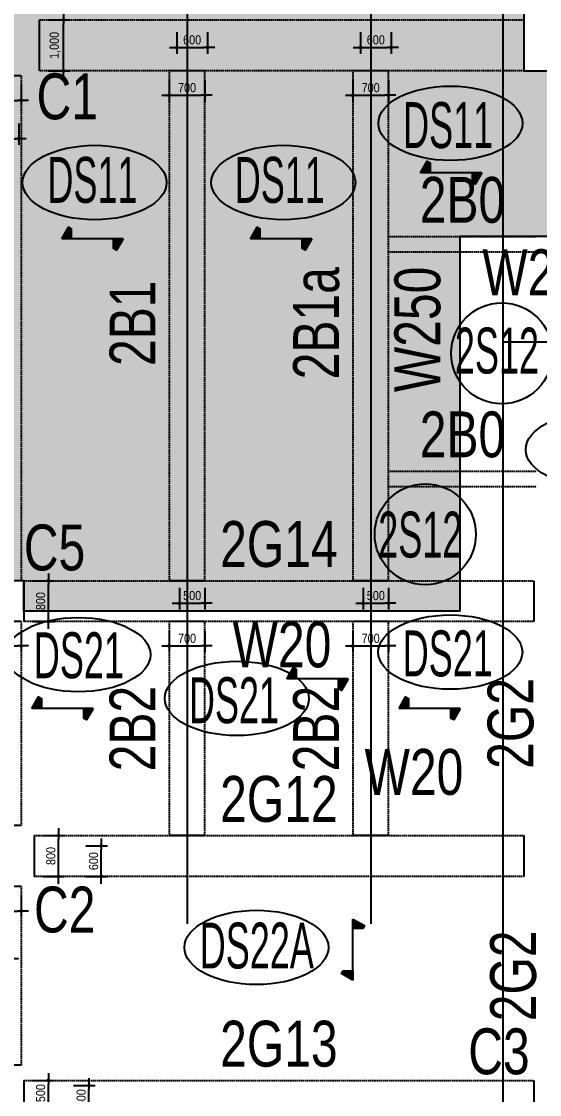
# Model space of a CAD drawing. Header units: millimetres. Extents: x -91198 to 200029, y -144 to 153500.
# Drawn here: x 156707 to 166864, y 107427 to 128474 of the extents above; entities that cross this region are included whole.
import ezdxf
from ezdxf.enums import TextEntityAlignment as Align

# ---------------------------------------------------------------- set-up
doc = ezdxf.new("R2010")
doc.units = ezdxf.units.MM
doc.linetypes.add('HID', pattern=[2.3, 1.5, -0.8])
doc.layers.get('Defpoints').update_dxf_attribs({"color": 159})
for name, color, linetype in [('^DECK', 130, 'Continuous'), ('A-CEN', 1, 'Continuous'), ('A-HAT', 251, 'Continuous'), ('BEAM-TEXT', 4, 'Continuous'), ('COLUMN-TEXT', 2, 'Continuous'), ('DECK-PL', 4, 'Continuous'), ('DECK-SLAB', 4, 'Continuous'), ('GIRDER-TEXT', 7, 'Continuous'), ('TXT-SLAB', 6, 'Continuous'), ('WALL-TEXT', 6, 'Continuous'), ('보(beam)', 4, 'HID'), ('보(girder)', 7, 'HID'), ('슬래브라인', 7, 'Continuous')]:
    doc.layers.add(name, color=color, linetype=linetype)
doc.layers.add('NOPLOT', color=191, linetype='Continuous', plot=False)
doc.styles.add('Gdim', font='', dxfattribs={"width": 0.9})
doc.styles.add('Gtx', font='')
doc.styles.get('Gdim').set_extended_font_data('Dotum')
doc.styles.get('Gtx').set_extended_font_data('Dotum')
doc.dimstyles.new('Gdim200', dxfattribs={"dimscale": 200, "dimtxt": 3, "dimasz": 1.2, "dimexe": 2, "dimexo": 3, "dimgap": 1, "dimtad": 1, "dimdsep": 46, "dimlunit": 6, "dimtxsty": 'Gdim', "dimblk1": '_CIDOT', "dimblk2": '_CIDOT', "dimsah": 1, "dimcen": 2.5, "dimdle": 2, "dimclrd": 1, "dimclre": 1, "dimclrt": 3, "dimazin": 2, "dimtfac": 1, "dimtix": 1, "dimtmove": 2, "dimatfit": 3, "dimldrblk": '_CIDOT', "dimfxl": 2, "dimtolj": 1, "dimtzin": 0, "dimarcsym": 0})

# ---------------------------------------------------------------- blocks, each defined once
blk = doc.blocks.new('_CIDOT')
at = {"color": 0, "linetype": 'ByBlock'}
blk.add_line((2, 0), (-1, 0), dxfattribs=at)
at = {"color": 0, "linetype": 'ByBlock', "const_width": 0.5}
blk.add_lwpolyline([(-0.25, 0, 1), (0.25, 0, 1)], format="xyb", close=True, dxfattribs=at)
blk = doc.blocks.new('*D1481')
at = {"layer": 'Defpoints', "color": 155, "lineweight": -2, "transparency": 16777216}
for p, q in [((-1675, 900), (-1255, 900)), ((-1375, -28), (-1375, 828)), ((-1675, -100), (-1255, -100))]:
    blk.add_line(p, q, dxfattribs=at)
at = {"layer": 'Defpoints', "color": 0, "transparency": 16777216}
for p in [(-1855, 900), (-1375, 900), (-1855, -100)]:
    blk.add_point(p, dxfattribs=at)
at = {"layer": 'Defpoints', "color": 155, "lineweight": -2, "transparency": 16777216, "xscale": 71.99999999999994, "yscale": 71.99999999999994, "zscale": 71.99999999999994}
for p, rotation in [((-1375, 900), 90), ((-1375, -100), 270)]:
    blk.add_blockref('_CIDOT', p, dxfattribs=dict(at, rotation=rotation))
at = {"layer": 'Defpoints', "color": 3, "transparency": 16777216, "insert": (-1543, 400), "char_height": 180, "attachment_point": 5, "rotation": 90, "style": 'Gdim'}
blk.add_mtext('\\A1;{\\C155;1,000}', dxfattribs=at)
blk = doc.blocks.new('*D1482')
at = {"layer": 'Defpoints', "color": 155, "lineweight": -2, "transparency": 16777216}
for p, q in [((-1725, 800), (-1305, 800)), ((-1425, 72), (-1425, 728)), ((-888, 600), (-468, 600)), ((-588, 72), (-588, 528)), ((-1725, 0), (-1305, 0)), ((-888, 0), (-468, 0))]:
    blk.add_line(p, q, dxfattribs=at)
at = {"layer": 'Defpoints', "color": 0, "transparency": 16777216}
for p in [(-1905, 800), (-1425, 800), (-1068, 600), (-588, 600), (-1905, 0), (-1068, 0)]:
    blk.add_point(p, dxfattribs=at)
at = {"layer": 'Defpoints', "color": 155, "lineweight": -2, "transparency": 16777216, "xscale": 71.99999999999994, "yscale": 71.99999999999994, "zscale": 71.99999999999994}
for p, rotation in [((-1425, 800), 90), ((-588, 600), 90), ((-1425, 0), 270), ((-588, 0), 270)]:
    blk.add_blockref('_CIDOT', p, dxfattribs=dict(at, rotation=rotation))
at = {"layer": 'Defpoints', "color": 3, "transparency": 16777216, "char_height": 180, "attachment_point": 5, "rotation": 90, "style": 'Gdim'}
for s, insert in [('\\A1;{\\C155;800}', (-1576, 400)), ('\\A1;{\\C155;600}', (-738, 300))]:
    blk.add_mtext(s, dxfattribs=dict(at, insert=insert))
blk = doc.blocks.new('*D1476')
at = {"layer": 'Defpoints', "color": 155, "lineweight": -2, "transparency": 16777216}
for p, q in [((-1725, 650), (-1305, 650)), ((-1425, 222), (-1425, 578)), ((-930, 550), (-510, 550)), ((-630, 122), (-630, 478)), ((-1725, 150), (-1305, 150)), ((-930, 50), (-510, 50))]:
    blk.add_line(p, q, dxfattribs=at)
at = {"layer": 'Defpoints', "color": 0, "transparency": 16777216}
for p in [(-1905, 650), (-1425, 650), (-1110, 550), (-630, 550), (-1905, 150), (-1110, 50)]:
    blk.add_point(p, dxfattribs=at)
at = {"layer": 'Defpoints', "color": 155, "lineweight": -2, "transparency": 16777216, "xscale": 71.99999999999994, "yscale": 71.99999999999994, "zscale": 71.99999999999994}
for p, rotation in [((-1425, 650), 90), ((-630, 550), 90), ((-1425, 150), 270), ((-630, 50), 270)]:
    blk.add_blockref('_CIDOT', p, dxfattribs=dict(at, rotation=rotation))
at = {"layer": 'Defpoints', "color": 3, "transparency": 16777216, "char_height": 180, "attachment_point": 5, "rotation": 90, "style": 'Gdim'}
for insert in [(-1576, 400), (-781, 300)]:
    blk.add_mtext('\\A1;{\\C155;500}', dxfattribs=dict(at, insert=insert))
blk = doc.blocks.new('*D1474')
at = {"layer": 'Defpoints', "color": 155, "lineweight": -2, "transparency": 16777216}
for p, q in [((-1825, 750), (-1405, 750)), ((-1525, 122), (-1525, 678)), ((-888, 550), (-468, 550)), ((-588, 122), (-588, 478)), ((-1825, 50), (-1405, 50)), ((-888, 50), (-468, 50))]:
    blk.add_line(p, q, dxfattribs=at)
at = {"layer": 'Defpoints', "color": 0, "transparency": 16777216}
for p in [(-2005, 750), (-1525, 750), (-1068, 550), (-588, 550), (-2005, 50), (-1068, 50)]:
    blk.add_point(p, dxfattribs=at)
at = {"layer": 'Defpoints', "color": 155, "lineweight": -2, "transparency": 16777216, "xscale": 71.99999999999994, "yscale": 71.99999999999994, "zscale": 71.99999999999994}
for p, rotation in [((-1525, 750), 90), ((-588, 550), 90), ((-1525, 50), 270), ((-588, 50), 270)]:
    blk.add_blockref('_CIDOT', p, dxfattribs=dict(at, rotation=rotation))
at = {"layer": 'Defpoints', "color": 3, "transparency": 16777216, "char_height": 180, "attachment_point": 5, "rotation": 90, "style": 'Gdim'}
for s, insert in [('\\A1;{\\C155;700}', (-1676, 400)), ('\\A1;{\\C155;500}', (-738, 300))]:
    blk.add_mtext(s, dxfattribs=dict(at, insert=insert))
blk = doc.blocks.new('*D1502')
at = {"layer": 'Defpoints', "color": 155, "lineweight": -2, "transparency": 16777216}
for p, q in [((-1675, 750), (-1255, 750)), ((-1375, 122), (-1375, 678)), ((-925, 700), (-505, 700)), ((-625, 172), (-625, 628)), ((-1675, 50), (-1255, 50)), ((-925, 100), (-505, 100))]:
    blk.add_line(p, q, dxfattribs=at)
at = {"layer": 'Defpoints', "color": 0, "transparency": 16777216}
for p in [(-1855, 750), (-1375, 750), (-1105, 700), (-625, 700), (-1855, 50), (-1105, 100)]:
    blk.add_point(p, dxfattribs=at)
at = {"layer": 'Defpoints', "color": 155, "lineweight": -2, "transparency": 16777216, "xscale": 71.99999999999994, "yscale": 71.99999999999994, "zscale": 71.99999999999994}
for p, rotation in [((-1375, 750), 90), ((-625, 700), 90), ((-1375, 50), 270), ((-625, 100), 270)]:
    blk.add_blockref('_CIDOT', p, dxfattribs=dict(at, rotation=rotation))
at = {"layer": 'Defpoints', "color": 3, "transparency": 16777216, "char_height": 180, "attachment_point": 5, "rotation": 90, "style": 'Gdim'}
for s, insert in [('\\A1;{\\C155;700}', (-1526, 400)), ('\\A1;{\\C155;600}', (-776, 400))]:
    blk.add_mtext(s, dxfattribs=dict(at, insert=insert))
blk = doc.blocks.new('*D1501')
at = {"layer": 'Defpoints', "color": 155, "lineweight": -2, "transparency": 16777216}
for p, q in [((-1725, 750), (-1305, 750)), ((-1425, 122), (-1425, 678)), ((-1725, 50), (-1305, 50))]:
    blk.add_line(p, q, dxfattribs=at)
at = {"layer": 'Defpoints', "color": 0, "transparency": 16777216}
for p in [(-1905, 750), (-1425, 750), (-1905, 50)]:
    blk.add_point(p, dxfattribs=at)
at = {"layer": 'Defpoints', "color": 155, "lineweight": -2, "transparency": 16777216, "xscale": 71.99999999999994, "yscale": 71.99999999999994, "zscale": 71.99999999999994}
for p, rotation in [((-1425, 750), 90), ((-1425, 50), 270)]:
    blk.add_blockref('_CIDOT', p, dxfattribs=dict(at, rotation=rotation))
at = {"layer": 'Defpoints', "color": 3, "transparency": 16777216, "insert": (-1576, 400), "char_height": 180, "attachment_point": 5, "rotation": 90, "style": 'Gdim'}
blk.add_mtext('\\A1;{\\C155;700}', dxfattribs=at)
blk = doc.blocks.new('*D1503')
at = {"layer": 'Defpoints', "color": 155, "lineweight": -2, "transparency": 16777216}
for p, q in [((-1725, 800), (-1305, 800)), ((-1425, 72), (-1425, 728)), ((-1725, 0), (-1305, 0))]:
    blk.add_line(p, q, dxfattribs=at)
at = {"layer": 'Defpoints', "color": 0, "transparency": 16777216}
for p in [(-1905, 800), (-1425, 800), (-1905, 0)]:
    blk.add_point(p, dxfattribs=at)
at = {"layer": 'Defpoints', "color": 155, "lineweight": -2, "transparency": 16777216, "xscale": 71.99999999999994, "yscale": 71.99999999999994, "zscale": 71.99999999999994}
for p, rotation in [((-1425, 800), 90), ((-1425, 0), 270)]:
    blk.add_blockref('_CIDOT', p, dxfattribs=dict(at, rotation=rotation))
at = {"layer": 'Defpoints', "color": 3, "transparency": 16777216, "insert": (-1576, 400), "char_height": 180, "attachment_point": 5, "rotation": 90, "style": 'Gdim'}
blk.add_mtext('\\A1;{\\C155;800}', dxfattribs=at)
blk = doc.blocks.new('*D1506')
at = {"layer": 'Defpoints', "color": 155, "lineweight": -2, "transparency": 16777216}
for p, q in [((-1725, 700), (-1305, 700)), ((-788, 650), (-368, 650)), ((-1425, 172), (-1425, 628)), ((-488, 22), (-488, 578)), ((-1725, 100), (-1305, 100)), ((-788, -50), (-368, -50))]:
    blk.add_line(p, q, dxfattribs=at)
at = {"layer": 'Defpoints', "color": 0, "transparency": 16777216}
for p in [(-1905, 700), (-1425, 700), (-968, 650), (-488, 650), (-1905, 100), (-968, -50)]:
    blk.add_point(p, dxfattribs=at)
at = {"layer": 'Defpoints', "color": 155, "lineweight": -2, "transparency": 16777216, "xscale": 71.99999999999994, "yscale": 71.99999999999994, "zscale": 71.99999999999994}
for p, rotation in [((-1425, 700), 90), ((-488, 650), 90), ((-1425, 100), 270), ((-488, -50), 270)]:
    blk.add_blockref('_CIDOT', p, dxfattribs=dict(at, rotation=rotation))
at = {"layer": 'Defpoints', "color": 3, "transparency": 16777216, "char_height": 180, "attachment_point": 5, "rotation": 90, "style": 'Gdim'}
for s, insert in [('\\A1;{\\C155;600}', (-1576, 400)), ('\\A1;{\\C155;700}', (-638, 300))]:
    blk.add_mtext(s, dxfattribs=dict(at, insert=insert))
blk = doc.blocks.new('*D1492')
at = {"layer": 'Defpoints', "color": 155, "lineweight": -2, "transparency": 16777216}
for p, q in [((-1725, 650), (-1305, 650)), ((-888, 650), (-468, 650)), ((-1425, 222), (-1425, 578)), ((-588, 22), (-588, 578)), ((-1725, 150), (-1305, 150)), ((-888, -50), (-468, -50))]:
    blk.add_line(p, q, dxfattribs=at)
at = {"layer": 'Defpoints', "color": 0, "transparency": 16777216}
for p in [(-1905, 650), (-1425, 650), (-1068, 650), (-588, 650), (-1905, 150), (-1068, -50)]:
    blk.add_point(p, dxfattribs=at)
at = {"layer": 'Defpoints', "color": 155, "lineweight": -2, "transparency": 16777216, "xscale": 71.99999999999994, "yscale": 71.99999999999994, "zscale": 71.99999999999994}
for p, rotation in [((-1425, 650), 90), ((-588, 650), 90), ((-1425, 150), 270), ((-588, -50), 270)]:
    blk.add_blockref('_CIDOT', p, dxfattribs=dict(at, rotation=rotation))
at = {"layer": 'Defpoints', "color": 3, "transparency": 16777216, "char_height": 180, "attachment_point": 5, "rotation": 90, "style": 'Gdim'}
for s, insert in [('\\A1;{\\C155;500}', (-1576, 400)), ('\\A1;{\\C155;700}', (-738, 300))]:
    blk.add_mtext(s, dxfattribs=dict(at, insert=insert))
blk = doc.blocks.new('A$C58C40D4B')
at = {"layer": 'DECK-PL'}
for points in [[(600, 2), (471, 228), (415, 196), (415, 2)], [(-600, 2), (-471, -223), (-415, -192), (-415, 2)]]:
    blk.add_hatch(color=256, dxfattribs=at).paths.add_polyline_path(points)
blk.add_line((-600, 2), (600, 2), dxfattribs=at)
for points in [[(600, 2), (471, 228), (415, 196), (415, 2), (415, 2), (471, 2), (600, 2)], [(-600, 2), (-471, -223), (-415, -192), (-415, 2), (-415, 2), (-471, 2), (-600, 2)]]:
    blk.add_lwpolyline(points, dxfattribs=at)
blk = doc.blocks.new('*U1172')
at = {"layer": 'Defpoints'}
for p, q in [((-1855.451, 900), (-1855.451, -100)), ((7644.549, 900), (7644.549, -100))]:
    blk.add_line(p, q, dxfattribs=at)
at = {"layer": '보(girder)'}
for p, q in [((-1855.451, 900), (7644.549, 900)), ((7644.549, -100), (-1855.451, -100))]:
    blk.add_line(p, q, dxfattribs=at)
at = {"layer": 'Defpoints'}
dim = blk.add_linear_dim(base=(-1375.451, 900), p1=(-1855.451, -100), p2=(-1855.451, 900), angle=90, text='{\\C155;<>}', dimstyle='Gdim200', override={"dimscale": 60, "dimzin": 8, "dimclrd": 155, "dimclre": 155}, dxfattribs=at)
dim.commit()
dim.dimension.update_dxf_attribs({"geometry": '*D1481', "text_midpoint": (-1542.914, 400)})
blk = doc.blocks.new('*U1174')
at = {"layer": 'Defpoints'}
for p, q in [((-1905.451, 800), (-1905.451, 0)), ((7694.549, 800), (7694.549, 0))]:
    blk.add_line(p, q, dxfattribs=at)
at = {"layer": '보(girder)'}
for p, q in [((-1905.451, 800), (7694.549, 800)), ((7694.549, 0), (-1905.451, 0))]:
    blk.add_line(p, q, dxfattribs=at)
at = {"layer": 'Defpoints'}
dim = blk.add_linear_dim(base=(-1425.451, 800), p1=(-1905.451, 0), p2=(-1905.451, 800), angle=90, text='{\\C155;<>}', dimstyle='Gdim200', override={"dimscale": 60, "dimzin": 8, "dimclrd": 155, "dimclre": 155}, dxfattribs=at)
dim.commit()
dim.dimension.update_dxf_attribs({"geometry": '*D1482', "text_midpoint": (-1575.573, 400)})
blk = doc.blocks.new('*U1162')
at = {"layer": 'Defpoints'}
for p, q in [((-1905.451, 650), (-1905.451, 150)), ((8094.549, 650), (8094.549, 150))]:
    blk.add_line(p, q, dxfattribs=at)
at = {"layer": '보(girder)'}
for p, q in [((-1905.451, 650), (8094.549, 650)), ((8094.549, 150), (-1905.451, 150))]:
    blk.add_line(p, q, dxfattribs=at)
at = {"layer": 'Defpoints'}
dim = blk.add_linear_dim(base=(-1425.451, 650), p1=(-1905.451, 150), p2=(-1905.451, 650), angle=90, text='{\\C155;<>}', dimstyle='Gdim200', override={"dimscale": 60, "dimzin": 8, "dimclrd": 155, "dimclre": 155}, dxfattribs=at)
dim.commit()
dim.dimension.update_dxf_attribs({"geometry": '*D1476', "text_midpoint": (-1575.573, 400)})
blk = doc.blocks.new('*U1158')
at = {"layer": 'Defpoints'}
for p, q in [((-2005.451, 750), (-2005.451, 50)), ((1494.549, 750), (1494.549, 50))]:
    blk.add_line(p, q, dxfattribs=at)
at = {"layer": '보(girder)'}
for p, q in [((-2005.451, 750), (1494.549, 750)), ((1494.549, 50), (-2005.451, 50))]:
    blk.add_line(p, q, dxfattribs=at)
at = {"layer": 'Defpoints'}
dim = blk.add_linear_dim(base=(-1525.451, 750), p1=(-2005.451, 50), p2=(-2005.451, 750), angle=90, text='{\\C155;<>}', dimstyle='Gdim200', override={"dimscale": 60, "dimzin": 8, "dimclrd": 155, "dimclre": 155}, dxfattribs=at)
dim.commit()
dim.dimension.update_dxf_attribs({"geometry": '*D1474', "text_midpoint": (-1675.573, 400)})
blk = doc.blocks.new('*U1214')
at = {"layer": 'Defpoints'}
for p, q in [((-1855.451, 750), (-1855.451, 50)), ((8044.549, 750), (8044.549, 50))]:
    blk.add_line(p, q, dxfattribs=at)
at = {"layer": '보(girder)'}
for p, q in [((-1855.451, 750), (8044.549, 750)), ((8044.549, 50), (-1855.451, 50))]:
    blk.add_line(p, q, dxfattribs=at)
at = {"layer": 'Defpoints'}
dim = blk.add_linear_dim(base=(-1375.451, 750), p1=(-1855.451, 50), p2=(-1855.451, 750), angle=90, text='{\\C155;<>}', dimstyle='Gdim200', override={"dimscale": 60, "dimzin": 8, "dimclrd": 155, "dimclre": 155}, dxfattribs=at)
dim.commit()
dim.dimension.update_dxf_attribs({"geometry": '*D1502', "text_midpoint": (-1525.573, 400)})
blk = doc.blocks.new('*U1212')
at = {"layer": 'Defpoints'}
for p, q in [((-1905.451, 750), (-1905.451, 50)), ((2094.549, 750), (2094.549, 50))]:
    blk.add_line(p, q, dxfattribs=at)
at = {"layer": '보(girder)'}
for p, q in [((-1905.451, 750), (2094.549, 750)), ((2094.549, 50), (-1905.451, 50))]:
    blk.add_line(p, q, dxfattribs=at)
at = {"layer": 'Defpoints'}
dim = blk.add_linear_dim(base=(-1425.451, 750), p1=(-1905.451, 50), p2=(-1905.451, 750), angle=90, text='{\\C155;<>}', dimstyle='Gdim200', override={"dimscale": 60, "dimzin": 8, "dimclrd": 155, "dimclre": 155}, dxfattribs=at)
dim.commit()
dim.dimension.update_dxf_attribs({"geometry": '*D1501', "text_midpoint": (-1575.573, 400)})
blk = doc.blocks.new('*U1216')
at = {"layer": 'Defpoints'}
for p, q in [((-1905.451, 800), (-1905.451, 0)), ((8094.549, 800), (8094.549, 0))]:
    blk.add_line(p, q, dxfattribs=at)
at = {"layer": '보(girder)'}
for p, q in [((-1905.451, 800), (8094.549, 800)), ((8094.549, 0), (-1905.451, 0))]:
    blk.add_line(p, q, dxfattribs=at)
at = {"layer": 'Defpoints'}
dim = blk.add_linear_dim(base=(-1425.451, 800), p1=(-1905.451, 0), p2=(-1905.451, 800), angle=90, text='{\\C155;<>}', dimstyle='Gdim200', override={"dimscale": 60, "dimzin": 8, "dimclrd": 155, "dimclre": 155}, dxfattribs=at)
dim.commit()
dim.dimension.update_dxf_attribs({"geometry": '*D1503', "text_midpoint": (-1575.573, 400)})
blk = doc.blocks.new('*U1222')
at = {"layer": 'Defpoints'}
for p, q in [((-967.879, 650), (-967.879, -50)), ((9032.121, 650), (9032.121, -50))]:
    blk.add_line(p, q, dxfattribs=at)
at = {"layer": '보(beam)'}
for p, q in [((9032.121, 650), (-967.879, 650)), ((-967.879, -50), (9032.121, -50))]:
    blk.add_line(p, q, dxfattribs=at)
at = {"layer": 'Defpoints'}
dim = blk.add_linear_dim(base=(-487.879, 650), p1=(-967.879, -50), p2=(-967.879, 650), angle=90, text='{\\C155;<>}', dimstyle='Gdim200', override={"dimscale": 60, "dimzin": 8, "dimclrd": 155, "dimclre": 155}, dxfattribs=at)
dim.commit()
dim.dimension.update_dxf_attribs({"geometry": '*D1506', "text_midpoint": (-638.001, 300)})
blk = doc.blocks.new('*U1194')
at = {"layer": 'Defpoints'}
for p, q in [((-1067.879, 650), (-1067.879, -50)), ((3132.121, 650), (3132.121, -50))]:
    blk.add_line(p, q, dxfattribs=at)
at = {"layer": '보(beam)'}
for p, q in [((3132.121, 650), (-1067.879, 650)), ((-1067.879, -50), (3132.121, -50))]:
    blk.add_line(p, q, dxfattribs=at)
at = {"layer": 'Defpoints'}
dim = blk.add_linear_dim(base=(-587.879, 650), p1=(-1067.879, -50), p2=(-1067.879, 650), angle=90, text='{\\C155;<>}', dimstyle='Gdim200', override={"dimscale": 60, "dimzin": 8, "dimclrd": 155, "dimclre": 155}, dxfattribs=at)
dim.commit()
dim.dimension.update_dxf_attribs({"geometry": '*D1492', "text_midpoint": (-738.001, 300)})

msp = doc.modelspace()

# ---------------------------------------------------------------- hatches: boundary and pattern name
at = {"layer": 'A-HAT'}
h = msp.add_hatch(dxfattribs=at)
h.set_pattern_fill('ANSI33', color=256, scale=120)
h.paths.add_polyline_path([(112553.571, 144505.018), (106403.571, 144505.018), (106403.571, 144105.018), (102953.571, 144105.018), (102953.571, 143505.018), (102003.571, 143505.018), (102003.571, 142055.018), (104203.571, 142055.018), (104203.571, 131355.018), (102003.571, 131355.018), (102003.571, 128705.018), (102953.571, 128705.018), (102953.571, 127505.018), (102003.571, 127505.018), (102003.571, 124255.018), (104203.571, 124255.018), (104203.571, 116905.018), (112753.571, 116905.018), (112753.571, 117505.018), (113553.571, 117505.018), (113553.571, 116905.02), (123553.571, 116905.02), (123553.571, 117505.018), (124353.571, 117505.018), (124353.571, 116905.02), (134353.571, 116905.02), (134353.571, 117505.018), (135153.571, 117505.018), (135153.571, 116905.02), (145153.571, 116905.02), (145153.571, 117505.018), (145953.571, 117505.018), (145953.571, 116905.02), (155953.571, 116905.02), (155953.571, 117505.018), (156753.571, 117505.018), (156753.571, 116905.018), (165303.571, 116905.018), (165303.571, 124255.018), (167503.571, 124255.018), (167503.571, 127505.018), (166553.571, 127505.018), (166553.571, 128705.018), (167503.571, 128705.018), (167503.571, 134905.018), (165303.571, 134905.018), (165303.571, 142055.018), (167503.571, 142055.018), (167503.571, 143505.018), (166553.571, 143505.018), (166553.571, 144105.018), (165253.571, 144105.018), (165253.571, 144355.018), (166553.571, 144355.018), (166553.571, 144705.018), (167503.571, 144705.018), (167503.571, 148205.018), (166753.571, 148205.018), (166753.571, 148755.018), (160453.571, 148755.016), (160453.571, 144355.018), (160553.571, 144355.018), (160553.571, 144105.018), (156953.571, 144105.018), (156953.571, 143505.018), (155753.571, 143505.018), (155753.571, 144505.018), (146153.571, 144505.018), (146153.571, 144705.018), (144953.571, 144705.018), (144953.571, 144505.018), (135353.571, 144505.018), (135353.571, 144705.018), (134153.571, 144705.018), (134153.571, 144505.018), (124553.571, 144505.018), (124553.571, 144705.018), (123353.571, 144705.018), (123353.571, 144505.018), (113753.571, 144505.018), (113753.571, 144705.018), (112553.571, 144705.018)])

# ---------------------------------------------------------------- linework, layer by layer
at = {"layer": '^DECK', "color": 0}
for centre in [(166125.034, 121963.738), (164623.366, 118414.856)]:
    msp.add_circle(centre, 990.918, dxfattribs=at)
for centre in [(165116.266, 126477.126), (158141.046, 125315.255), (161840.445, 125315.255), (168006.041, 120076.378), (165114.681, 116103.81), (157822.192, 116054.186), (160930.57, 115196.117), (161312.771, 110311.919)]:
    msp.add_ellipse(centre, major_axis=(1412.381, 0), ratio=0.51617646, dxfattribs=at)
at = {"layer": 'A-CEN'}
for p, q in [((159953.571, 153500), (159953.571, 110771.892)), ((163553.571, 153500), (163553.571, 110771.892))]:
    msp.add_line(p, q, dxfattribs=at)
at = {"layer": 'NOPLOT', "elevation": 0}
for points in [[(166153.571, 150005.018), (178153.571, 150005.018), (178153.571, 122185.018), (166153.571, 122185.018)], [(166153.571, 130305.017), (178153.571, 130305.017), (178153.571, 102485.017), (166153.571, 102485.017)]]:
    msp.add_lwpolyline(points, close=True, dxfattribs=at)
at = {"layer": '보(beam)', "linetype": 'HID'}
for p, q in [((163903.571, 124255.018), (166803.571, 124255.018)), ((163903.571, 123955.018), (166803.571, 123955.018)), ((163903.571, 119655.018), (166803.571, 119655.018)), ((163903.571, 119355.018), (166803.571, 119355.018))]:
    msp.add_line(p, q, dxfattribs=at)
at = {"layer": '슬래브라인', "elevation": 0}
msp.add_lwpolyline([(166553.571, 128705.018), (166553.571, 127505.018), (167503.571, 127505.018), (167503.571, 124255.018), (165303.571, 124255.018), (165303.571, 116905.018), (156753.571, 116905.018), (156753.571, 117505.018), (155953.571, 117505.018), (155953.571, 116905.02), (145953.571, 116905.02), (145953.571, 117505.018), (145153.571, 117505.018)], dxfattribs=at)

# ---------------------------------------------------------------- block references
at = {"layer": 'DECK-PL', "xscale": -1}
for p in [(165132.717, 125506.066), (158098.707, 124210.686), (161798.106, 124210.686), (162509.133, 115575.275), (157511.758, 114996.993), (164709.541, 114996.993)]:
    msp.add_blockref('A$C58C40D4B', p, dxfattribs=at)
at = {"layer": 'DECK-PL', "xscale": -1, "rotation": 270}
msp.add_blockref('A$C58C40D4B', (163204.417, 110269.12), dxfattribs=at)
at = {"layer": '보(beam)', "rotation": 270}
for name, p in [('*U1222', (159653.571, 126537.139)), ('*U1222', (163253.571, 126537.139)), ('*U1194', (159653.571, 115637.139)), ('*U1194', (163253.571, 115637.139))]:
    msp.add_blockref(name, p, dxfattribs=at)
at = {"layer": '보(girder)'}
for name, p in [('*U1172', (158909.022, 127605.018)), ('*U1216', (158659.022, 116705.018)), ('*U1174', (158859.022, 111705.018)), ('*U1162', (158659.022, 107055.018))]:
    msp.add_blockref(name, p, dxfattribs=at)
at = {"layer": '보(girder)', "rotation": 270}
for name, p in [('*U1214', (155953.571, 125549.567)), ('*U1212', (155953.571, 114799.567)), ('*U1158', (155953.571, 109499.567))]:
    msp.add_blockref(name, p, dxfattribs=at)

# ---------------------------------------------------------------- texts
at = {"layer": 'BEAM-TEXT', "style": 'Gtx', "width": 0.8}
for p in [(165353.571, 124255.018), (165353.571, 119655.018)]:
    msp.add_text('2B0', height=900, dxfattribs=at).set_placement(p, align=Align.BOTTOM_CENTER)
at = {"layer": 'BEAM-TEXT', "color": 1, "style": 'Gtx', "width": 0.8}
msp.add_text('2B1a', height=900, rotation=90, dxfattribs=at).set_placement((163203.571, 122555.018, 0), align=Align.BOTTOM_CENTER)
at = {"layer": 'BEAM-TEXT', "style": 'Gtx', "width": 0.8}
for s, p in [('2B1', (159603.571, 122555.018, 0)), ('2B2', (159603.571, 114605.018, 0)), ('2B2', (163203.571, 114605.018, 0))]:
    msp.add_text(s, height=900, rotation=90, dxfattribs=at).set_placement(p, align=Align.BOTTOM_CENTER)
at = {"layer": 'COLUMN-TEXT', "color": 3, "style": 'Gtx', "width": 0.8}
for s, p in [('C1', (157003.571, 127455.018)), ('C5', (156753.571, 118607.148)), ('C2', (156953.571, 111505.018))]:
    msp.add_text(s, height=900, dxfattribs=at).set_placement(p, align=Align.TOP_LEFT)
msp.add_text('C3', height=900, dxfattribs=at).set_placement((165466.745, 107554.379), align=Align.BOTTOM_LEFT)
at = {"layer": 'DECK-SLAB', "style": 'Gtx', "width": 0.6}
for s, p in [('DS11', (164188.611, 125990.966, 0)), ('DS11', (157215.443, 124916.363, 0)), ('DS11', (160888.8, 124916.363, 0)), ('DS21', (156949.665, 115592.808, 0)), ('DS21', (164181.54, 115629.314, 0)), ('DS21', (159990.028, 114710.61, 0)), ('DS22A', (160201.589, 109899.394, 0))]:
    msp.add_text(s, height=900, dxfattribs=at).set_placement(p)
at = {"layer": 'GIRDER-TEXT', "style": 'Gtx', "width": 0.8}
for s, p in [('2G14', (161753.571, 117505.018)), ('2G12', (161753.571, 112505.018)), ('2G13', (161753.571, 107705.018))]:
    msp.add_text(s, height=900, dxfattribs=at).set_placement(p, align=Align.BOTTOM_CENTER)
for p in [(167015.139, 114705.018), (167065.915, 109755.018)]:
    msp.add_text('2G2', height=900, rotation=90, dxfattribs=at).set_placement(p, align=Align.BOTTOM_CENTER)
at = {"layer": 'TXT-SLAB', "style": 'Gtx', "width": 0.6}
for p in [(165203.893, 121568.611), (163701.069, 117959.258)]:
    msp.add_text('2S12', height=900, dxfattribs=at).set_placement(p)
at = {"layer": 'WALL-TEXT', "style": 'Gtx', "width": 0.8}
for s, p in [('W250', (166972.56, 124005.018, 0)), ('W20', (161814.376, 116705.018, 0)), ('W20', (164401.739, 114205.018, 0))]:
    msp.add_text(s, height=900, dxfattribs=at).set_placement(p, align=Align.TOP_CENTER)
msp.add_text('W250', height=900, rotation=90, dxfattribs=at).set_placement((165188.579, 122434.153, 0), align=Align.BOTTOM_CENTER)

doc.saveas('drawing.dxf')
